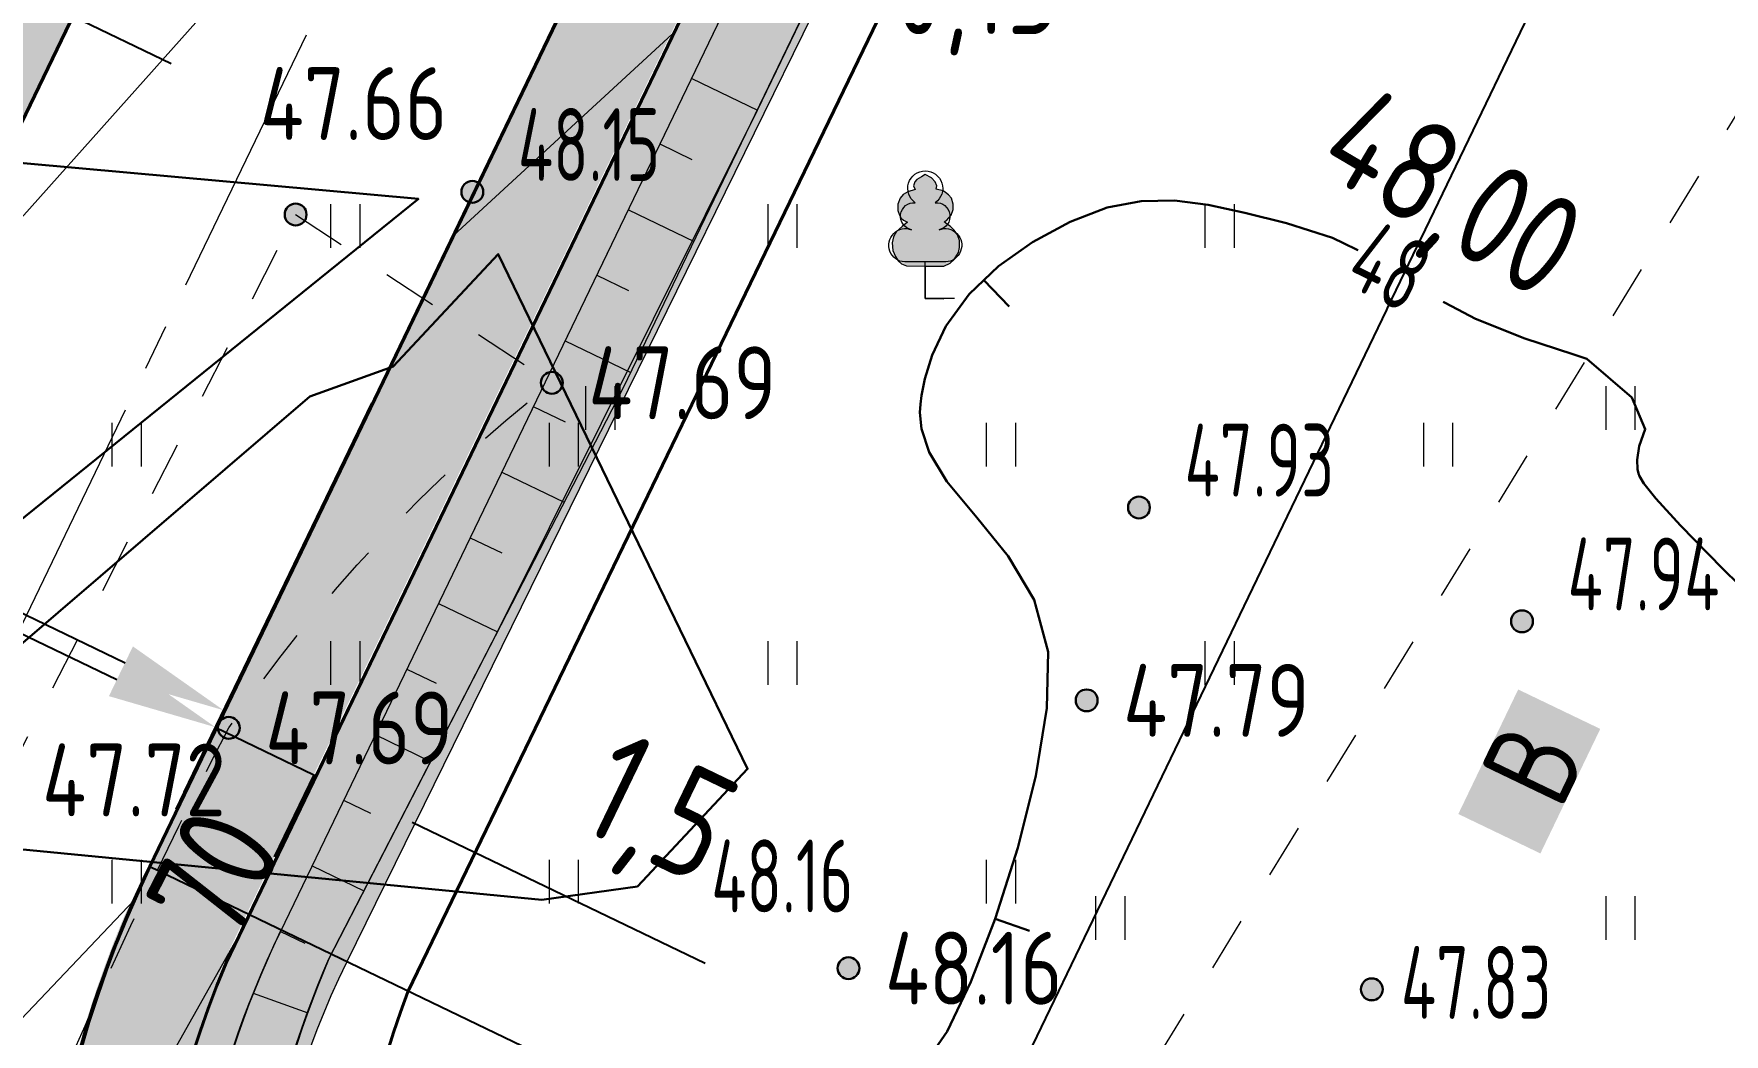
# Model space of a CAD drawing. Extents: x 1098675 to 1099684, y 381052 to 381453.
# Drawn here: x 1099168.72 to 1099191.92, y 381178.21 to 381191.94 of the extents above; entities that cross this region are included whole.
import ezdxf
from ezdxf.enums import TextEntityAlignment as Align

# ---------------------------------------------------------------- set-up
doc = ezdxf.new("R2010")
doc.units = 0
doc.header["$MEASUREMENT"] = 0
doc.set_wipeout_variables(frame=1)
doc.header["$PDMODE"] = 34
doc.header["$PDSIZE"] = -1
doc.linetypes.add('500_189_2', pattern=[3, 1.5, -1.5])
doc.linetypes.add('CENTER2', pattern=[28.575, 19.05, -3.175, 3.175, -3.175])
doc.layers.get('Defpoints').update_dxf_attribs({"color": 252, "linetype": 'CONTINUOUS'})
for name, color, linetype, lineweight in [('Горизонтали утолщенные', 32, 'CONTINUOUS', 30), ('ГП', 7, 'CONTINUOUS', 20), ('ГП-ВП', 7, 'CONTINUOUS', 20), ('ГП-ВП вар.1', 7, 'CONTINUOUS', 0), ('ГП-площади', 252, 'CONTINUOUS', 0), ('ГП_БЛАГОУСТРОЙСТВО_озеленение', 73, 'CONTINUOUS', 5), ('ГП_БЛАГОУСТРОЙСТВО_проезд', 7, 'CONTINUOUS', 40), ('ГП_ГРАНИЦА_проект работ', 12, 'МИП_Граница_работ', 40), ('ГП_СЕТИ_водопровод', 142, 'CONTINUOUS', 30), ('ГП_ТЕКСТ_размеры', 7, 'CONTINUOUS', 5), ('Разбивочный Благоустройство', 7, 'CONTINUOUS', 20), ('Съемка', 253, 'CONTINUOUS', 20)]:
    doc.layers.add(name, color=color, linetype=linetype, lineweight=lineweight)
doc.styles.add('GOST 2.304', font='GOST2304A.ttf', dxfattribs={"height": 1.25})
doc.styles.add('TOPO_D431', font='GOST2304A.ttf')
doc.styles.add('БЭИП (ГОСТ 2.304)', font='GOST2304A.ttf', dxfattribs={"height": 1.25})
doc.styles.add('ГОСТ', font='GOST2304A.ttf', dxfattribs={"height": 2.5})
doc.styles.add('ГОСТ 2.304', font='GOST2304A.ttf')
doc.linetypes.add('МИП_Граница_работ', pattern='A,10,-1.197667,[133,ltypeshp,S=0.35,R=0,X=0,Y=0],-0.044784,[133,ltypeshp,S=0.3,R=0,X=0,Y=0],-0.054403,[133,ltypeshp,S=0.24,R=0,X=0,Y=0],-0.071522,[133,ltypeshp,S=0.17,R=0,X=0,Y=0],-0.071361,[133,ltypeshp,S=0.1,R=0,X=0,Y=0],-1.662597,[133,ltypeshp,S=0.35,R=0,X=0,Y=0],-0.044784,[133,ltypeshp,S=0.3,R=0,X=0,Y=0],-0.054403,[133,ltypeshp,S=0.24,R=0,X=0,Y=0],-0.071522,[133,ltypeshp,S=0.17,R=0,X=0,Y=0],-0.071361,[133,ltypeshp,S=0.1,R=0,X=0,Y=0],-1.655597', length=15.000001)
doc.dimstyles.new('ISO-25', dxfattribs={"dimtxt": 1.5, "dimasz": 1.5, "dimexe": 1.25, "dimexo": 0, "dimtad": 1, "dimtxsty": 'TOPO_D431', "dimcen": 2.5, "dimazin": 0, "dimtfac": 1, "dimtmove": 0, "dimatfit": 3, "dimfxl": 1, "dimarcsym": 0})

# ---------------------------------------------------------------- blocks, each defined once
blk = doc.blocks.new('*D138')
at = {"layer": 'Defpoints', "color": 0, "linetype": 'Continuous', "lineweight": 60, "transparency": 16777216}
for p in [(1099225.198, 381294.533), (1099235.993, 381289.338), (1099170.317, 381180.507)]:
    blk.add_point(p, dxfattribs=at)
at = {"layer": 'ГП_ТЕКСТ_размеры', "color": 0, "linetype": 'Continuous', "lineweight": -2, "transparency": 16777216}
for p, q in [((1099225.198, 381294.533), (1099237.119, 381288.796)), ((1099181.761, 381176.663), (1099235.342, 381287.986)), ((1099170.317, 381180.507), (1099182.237, 381174.769))]:
    blk.add_line(p, q, dxfattribs=at)
at = {"layer": 'ГП_ТЕКСТ_размеры', "color": 0, "linetype": 'Continuous', "lineweight": 60, "transparency": 16777216}
for points in [[(1099235.117, 381288.095), (1099235.567, 381287.878), (1099235.993, 381289.338)], [(1099181.536, 381176.771), (1099181.987, 381176.554), (1099181.111, 381175.311)]]:
    blk.add_solid(points, dxfattribs=at)
at = {"layer": 'ГП_ТЕКСТ_размеры', "color": 0, "linetype": 'Continuous', "transparency": 16777216, "insert": (1099207.756, 381234.103), "char_height": 1.5, "attachment_point": 5, "rotation": 64.2981, "style": 'TOPO_D431'}
blk.add_mtext('126,55', dxfattribs=at)
blk = doc.blocks.new('*D191')
at = {"layer": 'Defpoints', "color": 0, "linetype": 'Continuous', "lineweight": 60, "transparency": 16777216}
for p in [(1099167.953, 381189.472), (1099173.357, 381186.868), (1099171.326, 381182.653)]:
    blk.add_point(p, dxfattribs=at)
at = {"layer": 'ГП_ТЕКСТ_размеры', "color": 0, "linetype": 'Continuous', "lineweight": -2, "transparency": 16777216}
for p, q in [((1099167.953, 381189.472), (1099165.379, 381184.131)), ((1099173.357, 381186.868), (1099170.783, 381181.527)), ((1099167.273, 381184.606), (1099169.975, 381183.304))]:
    blk.add_line(p, q, dxfattribs=at)
at = {"layer": 'ГП_ТЕКСТ_размеры', "color": 0, "linetype": 'Continuous', "lineweight": 60, "transparency": 16777216}
for points in [[(1099167.382, 381184.831), (1099167.165, 381184.381), (1099165.922, 381185.257)], [(1099170.083, 381183.529), (1099169.866, 381183.079), (1099171.326, 381182.653)]]:
    blk.add_solid(points, dxfattribs=at)
at = {"layer": 'ГП_ТЕКСТ_размеры', "color": 0, "linetype": 'Continuous', "transparency": 16777216, "insert": (1099167.871, 381185.845), "char_height": 1.5, "attachment_point": 5, "rotation": 334.2721, "style": 'TOPO_D431'}
blk.add_mtext('6', dxfattribs=at)
blk = doc.blocks.new('*D193')
at = {"layer": 'Defpoints', "color": 0, "linetype": 'Continuous', "lineweight": 60, "transparency": 16777216}
for p in [(1099171.217, 381182.428), (1099172.566, 381181.768), (1099172.569, 381181.776)]:
    blk.add_point(p, dxfattribs=at)
at = {"layer": 'Разбивочный Благоустройство', "color": 0, "linetype": 'Continuous', "lineweight": -2, "transparency": 16777216}
for p, q in [((1099169.862, 381183.071), (1099168.511, 381183.722)), ((1099171.217, 381182.428), (1099170.671, 381181.294)), ((1099171.214, 381182.42), (1099172.566, 381181.768)), ((1099172.569, 381181.776), (1099172.023, 381180.642)), ((1099173.917, 381181.117), (1099177.939, 381179.179))]:
    blk.add_line(p, q, dxfattribs=at)
at = {"layer": 'Разбивочный Благоустройство', "color": 0, "linetype": 'Continuous', "lineweight": 60, "transparency": 16777216}
for points in [[(1099169.971, 381183.296), (1099169.754, 381182.846), (1099171.214, 381182.42)], [(1099174.025, 381181.343), (1099173.808, 381180.892), (1099172.566, 381181.768)]]:
    blk.add_solid(points, dxfattribs=at)
at = {"layer": 'Разбивочный Благоустройство', "color": 0, "linetype": 'Continuous', "transparency": 16777216, "insert": (1099177.249, 381181.163), "char_height": 1.5, "attachment_point": 5, "rotation": 334.2721, "style": 'TOPO_D431'}
blk.add_mtext('1,5', dxfattribs=at)
blk = doc.blocks.new('*D195')
at = {"layer": 'Defpoints', "color": 0, "linetype": 'Continuous', "lineweight": 60, "transparency": 16777216}
for p in [(1099222.661, 381303.002), (1099161.626, 381172.542), (1099158.899, 381170.684), (1099158.183, 381169.199), (1099167.214, 381166.677)]:
    blk.add_point(p, dxfattribs=at)
at = {"layer": 'ГП_ТЕКСТ_размеры', "color": 0, "linetype": 'Continuous', "lineweight": -2, "transparency": 16777216}
blk.add_arc((1099158.899, 381170.684), 3.3, 0.5443, 37.9984, dxfattribs=at)
at = {"layer": 'ГП_ТЕКСТ_размеры', "color": 0, "linetype": 'Continuous', "lineweight": 60, "transparency": 16777216}
for points in [[(1099161.342, 381172.521), (1099161.656, 381172.91), (1099160.331, 381173.656)], [(1099162.442, 381170.66), (1099161.955, 381170.769), (1099161.871, 381169.251)]]:
    blk.add_solid(points, dxfattribs=at)
at = {"layer": 'ГП_ТЕКСТ_размеры', "color": 0, "linetype": 'Continuous', "lineweight": 30, "transparency": 16777216, "insert": (1099163.479, 381172.078), "char_height": 1.5, "attachment_point": 5, "rotation": 286.9261, "style": 'TOPO_D431'}
blk.add_mtext('90,00°', dxfattribs=at)
blk = doc.blocks.new('откос 7')
at = {"layer": 'ГП', "color": 7, "linetype": 'Continuous', "lineweight": 20}
blk.add_line((1099217.458, 381427.984, 49.758), (1099162.946, 381314.806, 0.466), dxfattribs=at)
for points, elevation in [([(1099217.458, 381427.984), (1099212.742, 381416.396), (1099210.037, 381410.171), (1099167.644, 381322.26), (1099163.611, 381314.43)], 133.353), ([(1099168.592, 381326.516), (1099169.494, 381326.081)], 0.466), ([(1099168.153, 381325.618), (1099168.594, 381325.405)], 0.466), ([(1099167.724, 381324.715), (1099168.626, 381324.28)], 0.466), ([(1099167.289, 381323.814), (1099167.725, 381323.604)], 0.466), ([(1099166.855, 381322.913), (1099167.757, 381322.478)], 0.466), ([(1099166.417, 381322.014), (1099166.856, 381321.802)], 0.466), ([(1099165.986, 381321.112), (1099166.84, 381320.7)], 0.466), ([(1099165.552, 381320.211), (1099165.983, 381320.003)], 0.466), ([(1099165.118, 381319.31), (1099165.924, 381318.921)], 0.466), ([(1099164.683, 381318.409), (1099165.084, 381318.216)], 0.466), ([(1099164.249, 381317.509), (1099165.008, 381317.142)], 0.466), ([(1099163.814, 381316.608), (1099164.184, 381316.43)], 0.466), ([(1099163.38, 381315.707), (1099164.092, 381315.364)], 0.466), ([(1099162.946, 381314.806), (1099163.282, 381314.644)], 0.466), ([(1099162.571, 381313.961), (1099163.321, 381313.689)], 0.466)]:
    blk.add_lwpolyline(points, dxfattribs=dict(at, elevation=elevation))
for centre, radius, start, end in [((1099174.633, 381309.12, 0.466), 12.997, 154.0633, 214.5948), ((1099177.796, 381308.442, -265.307), 15.397, 157.1154, 205.7999)]:
    blk.add_arc(centre, radius, start, end, dxfattribs=at)
blk = doc.blocks.new('*D248')
at = {"layer": 'Defpoints', "color": 0, "linetype": 'Continuous', "lineweight": 60, "transparency": 16777216}
for p in [(1099167.46, 381193.048), (1099167.235, 381192.58), (1099167.682, 381192.364)]:
    blk.add_point(p, dxfattribs=at)
at = {"layer": 'Разбивочный Благоустройство', "color": 0, "linetype": 'Continuous', "lineweight": -2, "transparency": 16777216}
for p, q in [((1099166.109, 381193.699), (1099161.797, 381195.777)), ((1099167.235, 381192.58), (1099168.003, 381194.174)), ((1099167.682, 381192.364), (1099168.45, 381193.958)), ((1099167.908, 381192.832), (1099167.46, 381193.048)), ((1099169.259, 381192.181), (1099170.61, 381191.53))]:
    blk.add_line(p, q, dxfattribs=at)
at = {"layer": 'Разбивочный Благоустройство', "color": 0, "linetype": 'Continuous', "lineweight": 60, "transparency": 16777216}
for points in [[(1099166.218, 381193.924), (1099166.001, 381193.473), (1099167.46, 381193.048)], [(1099169.368, 381192.406), (1099169.15, 381191.956), (1099167.908, 381192.832)]]:
    blk.add_solid(points, dxfattribs=at)
at = {"layer": 'Разбивочный Благоустройство', "color": 0, "linetype": 'Continuous', "lineweight": 20, "transparency": 16777216, "insert": (1099163.923, 381196.404), "char_height": 1.5, "attachment_point": 5, "rotation": 334.2714, "style": 'TOPO_D431'}
blk.add_mtext('0,5', dxfattribs=at)
blk = doc.blocks.new('Съемка')
at = {"layer": 'Съемка', "linetype": 'Continuous', "lineweight": -2}
h = blk.add_hatch(color=8, dxfattribs=at)
h.dxf.hatch_style = 1
edge = h.paths.add_edge_path()
edge.add_arc((1099174.741, 381189.768), 0.15, 0, 360)
at = {"layer": 'Съемка', "true_color": 0xffffff}
blk.add_hatch(color=7, dxfattribs=at).paths.add_polyline_path([(1099180.957, 381190.007), (1099180.907, 381189.977), (1099180.842, 381189.937), (1099180.812, 381189.907), (1099180.797, 381189.852), (1099180.817, 381189.802), (1099180.717, 381189.767), (1099180.652, 381189.732), (1099180.612, 381189.682), (1099180.582, 381189.602), (1099180.582, 381189.512), (1099180.602, 381189.447), (1099180.627, 381189.407), (1099180.657, 381189.382), (1099180.712, 381189.352), (1099180.642, 381189.292), (1099180.562, 381189.227), (1099180.522, 381189.152), (1099180.502, 381189.067), (1099180.512, 381188.962), (1099180.547, 381188.882), (1099180.587, 381188.822), (1099180.632, 381188.782), (1099180.702, 381188.752), (1099180.952, 381188.747), (1099181.187, 381188.747), (1099181.212, 381188.747), (1099181.297, 381188.792), (1099181.352, 381188.842), (1099181.392, 381188.902), (1099181.412, 381188.937), (1099181.427, 381189.007), (1099181.427, 381189.102), (1099181.402, 381189.177), (1099181.352, 381189.242), (1099181.297, 381189.297), (1099181.262, 381189.322), (1099181.217, 381189.357), (1099181.252, 381189.382), (1099181.312, 381189.447), (1099181.342, 381189.527), (1099181.342, 381189.602), (1099181.317, 381189.682), (1099181.277, 381189.727), (1099181.237, 381189.762), (1099181.202, 381189.782), (1099181.107, 381189.807), (1099181.117, 381189.852), (1099181.092, 381189.907), (1099181.042, 381189.962)])
at = {"layer": 'Съемка', "linetype": 'Continuous', "lineweight": -2}
h = blk.add_hatch(color=8, dxfattribs=at)
h.dxf.hatch_style = 1
edge = h.paths.add_edge_path()
edge.add_arc((1099172.316, 381189.457), 0.15, 0, 360)
h = blk.add_hatch(color=8, dxfattribs=at)
h.dxf.hatch_style = 1
edge = h.paths.add_edge_path()
edge.add_arc((1099175.833, 381187.148), 0.15, 0, 360)
h = blk.add_hatch(color=8, dxfattribs=at)
h.dxf.hatch_style = 1
edge = h.paths.add_edge_path()
edge.add_arc((1099183.89, 381185.436), 0.15, 0, 360)
h = blk.add_hatch(color=8, dxfattribs=at)
h.dxf.hatch_style = 1
edge = h.paths.add_edge_path()
edge.add_arc((1099183.89, 381185.436), 0.15, 0, 360)
h = blk.add_hatch(color=8, dxfattribs=at)
h.dxf.hatch_style = 1
edge = h.paths.add_edge_path()
edge.add_arc((1099189.147, 381183.873), 0.15, 0, 360)
h = blk.add_hatch(color=8, dxfattribs=at)
h.dxf.hatch_style = 1
edge = h.paths.add_edge_path()
edge.add_arc((1099189.147, 381183.873), 0.15, 0, 360)
h = blk.add_hatch(color=8, dxfattribs=at)
h.dxf.hatch_style = 1
edge = h.paths.add_edge_path()
edge.add_arc((1099183.172, 381182.788), 0.15, 0, 360)
h = blk.add_hatch(color=8, dxfattribs=at)
h.dxf.hatch_style = 1
edge = h.paths.add_edge_path()
edge.add_arc((1099171.399, 381182.41), 0.15, 0, 360)
h = blk.add_hatch(color=8, dxfattribs=at)
h.dxf.hatch_style = 1
edge = h.paths.add_edge_path()
edge.add_arc((1099179.904, 381179.111), 0.15, 0, 360)
h = blk.add_hatch(color=8, dxfattribs=at)
h.dxf.hatch_style = 1
edge = h.paths.add_edge_path()
edge.add_arc((1099179.904, 381179.111), 0.15, 0, 360)
at = {"layer": 'Съемка'}
h = blk.add_hatch(color=8, dxfattribs=at)
edge = h.paths.add_edge_path()
edge.add_arc((1099179.904, 381179.111), 0.15, 0, 360)
at = {"layer": 'Съемка', "linetype": 'Continuous', "lineweight": -2}
h = blk.add_hatch(color=8, dxfattribs=at)
h.dxf.hatch_style = 1
edge = h.paths.add_edge_path()
edge.add_arc((1099179.904, 381179.111), 0.15, 0, 360)
h = blk.add_hatch(color=8, dxfattribs=at)
h.dxf.hatch_style = 1
edge = h.paths.add_edge_path()
edge.add_arc((1099187.085, 381178.821), 0.15, 0, 360)
h = blk.add_hatch(color=8, dxfattribs=at)
h.dxf.hatch_style = 1
edge = h.paths.add_edge_path()
edge.add_arc((1099187.085, 381178.821), 0.15, 0, 360)
at = {"layer": 'Съемка', "color": 8, "linetype": 'Continuous', "lineweight": 20}
for p, q in [((1099176.3, 381186.5), (1099176.3, 381187.1)), ((1099176.7, 381186.5), (1099176.7, 381187.1)), ((1099190.3, 381186.5), (1099190.3, 381187.1)), ((1099190.7, 381186.5), (1099190.7, 381187.1)), ((1099183.3, 381179.5), (1099183.3, 381180.1)), ((1099183.7, 381179.5), (1099183.7, 381180.1)), ((1099190.3, 381179.5), (1099190.3, 381180.1)), ((1099190.3, 381179.5), (1099190.3, 381180.1)), ((1099190.3, 381179.5), (1099190.3, 381180.1)), ((1099190.7, 381179.5), (1099190.7, 381180.1)), ((1099190.7, 381179.5), (1099190.7, 381180.1)), ((1099190.7, 381179.5), (1099190.7, 381180.1))]:
    blk.add_line(p, q, dxfattribs=at)
at = {"layer": 'Съемка', "color": 8, "linetype": '500_189_2', "ltscale": 0.5, "flags": 128}
for points in [[(1099178.441, 381166.657), (1099177.58, 381167.215), (1099187.076, 381182.651), (1099198.563, 381201.384), (1099209.793, 381222.879), (1099218.098, 381238.769), (1099227.088, 381255.984), (1099235.393, 381271.874), (1099244.576, 381289.449), (1099266.178, 381277.596), (1099291.368, 381263.774), (1099301.75, 381258.19)], [(1099164.047, 381173.697), (1099165.638, 381176.436), (1099172.316, 381189.457)], [(1099172.316, 381189.457), (1099175.833, 381187.148)]]:
    blk.add_lwpolyline(points, dxfattribs=at)
at = {"layer": 'Съемка', "color": 8, "lineweight": 30, "ltscale": 0.5, "flags": 128}
for points in [[(1099167.967, 381190.22), (1099166.893, 381183.935), (1099174.001, 381189.673), (1099167.967, 381190.22)], [(1099190.036, 381187.477), (1099189.844, 381187.54), (1099189.188, 381187.757), (1099188.509, 381188.028), (1099187.929, 381188.331), (1099187.467, 381188.625), (1099187.035, 381188.898), (1099186.547, 381189.14), (1099185.915, 381189.341), (1099185.345, 381189.48), (1099184.841, 381189.589), (1099184.376, 381189.65), (1099183.922, 381189.643), (1099183.454, 381189.552), (1099182.945, 381189.357), (1099182.427, 381189.079), (1099181.962, 381188.749), (1099181.561, 381188.365), (1099181.24, 381187.923), (1099181.05, 381187.526), (1099180.95, 381187.203), (1099180.906, 381186.975), (1099180.891, 381186.856), (1099180.884, 381186.739), (1099180.905, 381186.514), (1099181.01, 381186.195), (1099181.255, 381185.793), (1099181.663, 381185.297), (1099182.094, 381184.769), (1099182.452, 381184.169), (1099182.642, 381183.456), (1099182.626, 381182.68), (1099182.476, 381181.753), (1099182.227, 381180.762), (1099181.917, 381179.79), (1099181.581, 381178.922), (1099181.256, 381178.243), (1099180.977, 381177.838)], [(1099177.008, 381180.234), (1099178.518, 381181.847), (1099175.097, 381188.915), (1099173.654, 381187.373), (1099172.512, 381186.958), (1099165.597, 381181.027), (1099175.697, 381180.051), (1099177.008, 381180.234)], [(1099192.598, 381183.911), (1099191.9, 381184.597), (1099191.321, 381185.187), (1099190.982, 381185.56), (1099190.818, 381185.767), (1099190.759, 381185.865), (1099190.745, 381185.901), (1099190.733, 381185.964), (1099190.726, 381186.09), (1099190.754, 381186.276), (1099190.839, 381186.512), (1099190.655, 381186.947), (1099190.036, 381187.477)]]:
    blk.add_lwpolyline(points, dxfattribs=at)
at = {"layer": 'Съемка', "color": 8, "linetype": 'Continuous', "lineweight": 20}
blk.add_lwpolyline([(1099181.357, 381188.307), (1099180.957, 381188.307), (1099180.957, 381188.807), (1099180.676, 381188.807, -1.178675), (1099180.769, 381189.249, -0.944856), (1099180.821, 381189.62, -3.216662), (1099181.093, 381189.62, -0.944856), (1099181.146, 381189.249, -1.178675), (1099181.239, 381188.807, 0), (1099180.957, 381188.807, 0.669612)], format="xyb", dxfattribs=at)
at = {"layer": 'Съемка', "color": 8, "linetype": 'Continuous', "lineweight": 0, "flags": 128}
blk.add_lwpolyline([(1099180.957, 381190.007), (1099180.907, 381189.977), (1099180.842, 381189.937), (1099180.812, 381189.907), (1099180.797, 381189.852), (1099180.817, 381189.802), (1099180.717, 381189.767), (1099180.652, 381189.732), (1099180.612, 381189.682), (1099180.582, 381189.602), (1099180.582, 381189.512), (1099180.602, 381189.447), (1099180.627, 381189.407), (1099180.657, 381189.382), (1099180.712, 381189.352), (1099180.642, 381189.292), (1099180.562, 381189.227), (1099180.522, 381189.152), (1099180.502, 381189.067), (1099180.512, 381188.962), (1099180.547, 381188.882), (1099180.587, 381188.822), (1099180.632, 381188.782), (1099180.702, 381188.752), (1099180.952, 381188.747), (1099181.187, 381188.747), (1099181.212, 381188.747), (1099181.297, 381188.792), (1099181.352, 381188.842), (1099181.392, 381188.902), (1099181.412, 381188.937), (1099181.427, 381189.007), (1099181.427, 381189.102), (1099181.402, 381189.177), (1099181.352, 381189.242), (1099181.297, 381189.297), (1099181.262, 381189.322), (1099181.217, 381189.357), (1099181.252, 381189.382), (1099181.312, 381189.447), (1099181.342, 381189.527), (1099181.342, 381189.602), (1099181.317, 381189.682), (1099181.277, 381189.727), (1099181.237, 381189.762), (1099181.202, 381189.782), (1099181.107, 381189.807), (1099181.117, 381189.852), (1099181.092, 381189.907), (1099181.042, 381189.962), (1099180.957, 381190.007)], close=True, dxfattribs=at)
at = {"layer": 'Съемка', "color": 8, "linetype": 'Continuous', "lineweight": 20, "flags": 128}
for points in [[(1099172.166, 381189.457, 1), (1099172.466, 381189.457, 1)], [(1099175.683, 381187.148, 1), (1099175.983, 381187.148, 1)], [(1099183.022, 381182.788, 1), (1099183.322, 381182.788, 1)], [(1099186.934, 381178.815, 1), (1099187.234, 381178.815, 1)], [(1099186.934, 381178.815, 1), (1099187.234, 381178.815, 1)]]:
    blk.add_lwpolyline(points, format="xyb", close=True, dxfattribs=at)
at = {"layer": 'Съемка', "color": 8, "linetype": 'Continuous', "lineweight": 20}
for points in [[(1099172.8, 381189), (1099172.8, 381189.6)], [(1099173.2, 381189), (1099173.2, 381189.6)], [(1099178.8, 381189), (1099178.8, 381189.6)], [(1099179.2, 381189), (1099179.2, 381189.6)], [(1099184.8, 381189), (1099184.8, 381189.6)], [(1099185.2, 381189), (1099185.2, 381189.6)], [(1099169.8, 381186), (1099169.8, 381186.6)], [(1099170.2, 381186), (1099170.2, 381186.6)], [(1099175.8, 381186), (1099175.8, 381186.6)], [(1099176.2, 381186), (1099176.2, 381186.6)], [(1099181.8, 381186), (1099181.8, 381186.6)], [(1099182.2, 381186), (1099182.2, 381186.6)], [(1099187.8, 381186), (1099187.8, 381186.6)], [(1099188.2, 381186), (1099188.2, 381186.6)], [(1099172.8, 381183), (1099172.8, 381183.6)], [(1099173.2, 381183), (1099173.2, 381183.6)], [(1099178.8, 381183), (1099178.8, 381183.6)], [(1099179.2, 381183), (1099179.2, 381183.6)], [(1099184.8, 381183), (1099184.8, 381183.6)], [(1099185.2, 381183), (1099185.2, 381183.6)], [(1099169.8, 381180), (1099169.8, 381180.6)], [(1099170.2, 381180), (1099170.2, 381180.6)], [(1099175.8, 381180), (1099175.8, 381180.6)], [(1099176.2, 381180), (1099176.2, 381180.6)], [(1099181.8, 381180), (1099181.8, 381180.6)], [(1099182.2, 381180), (1099182.2, 381180.6)]]:
    blk.add_lwpolyline(points, dxfattribs=at)
at = {"layer": 'Съемка', "color": 8, "linetype": 'Continuous', "lineweight": 0, "flags": 128}
blk.add_lwpolyline([(1099180.957, 381188.747), (1099180.957, 381188.307), (1099181.212, 381188.302)], dxfattribs=at)
at = {"layer": 'Съемка', "color": 8, "linetype": 'Continuous', "lineweight": -2}
for points in [[(1099181.762, 381188.557), (1099182.108, 381188.196)], [(1099181.917, 381179.79), (1099182.389, 381179.624)]]:
    blk.add_lwpolyline(points, dxfattribs=at)
at = {"layer": 'Съемка', "color": 8, "linetype": '500_189_2', "ltscale": 0.5, "flags": 128}
blk.add_lwpolyline([(1099167.439, 381172.027), (1099168.061, 381175.066, -0.026466), (1099171.399, 381182.41, -0.075915), (1099175.833, 381187.148)], format="xyb", dxfattribs=at)
at = {"layer": 'Съемка', "color": 8, "linetype": 'Continuous', "lineweight": -2}
for centre in [(1099174.741, 381189.768), (1099172.316, 381189.457), (1099175.833, 381187.148), (1099183.89, 381185.436), (1099183.89, 381185.436), (1099189.147, 381183.873), (1099189.147, 381183.873), (1099183.172, 381182.788), (1099171.399, 381182.41), (1099179.904, 381179.111), (1099179.904, 381179.111), (1099179.904, 381179.111), (1099187.085, 381178.821), (1099187.085, 381178.821)]:
    blk.add_circle(centre, 0.15, dxfattribs=at)
at = {"layer": 'Съемка', "color": 8, "linetype": 'Continuous', "lineweight": 0}
blk.add_circle((1099179.904, 381179.111), 0.15, dxfattribs=at)
at = {"layer": 'Съемка', "color": 8, "linetype": 'Continuous', "lineweight": 30, "style": 'ГОСТ'}
for s, p in [('47.66', (1099171.823, 381190.481)), ('47.69', (1099176.333, 381186.648)), ('47.79', (1099183.672, 381182.288)), ('47.69', (1099171.899, 381181.91)), ('47.72', (1099168.836, 381181.196)), ('48.16', (1099180.404, 381178.611))]:
    blk.add_text(s, height=1, dxfattribs=at).set_placement(p)
at = {"layer": 'Съемка', "color": 8, "lineweight": 30, "style": 'ГОСТ', "width": 0.8}
for s, p in [('48.15', (1099175.366, 381189.918)), ('47.93', (1099184.515, 381185.586)), ('47.94', (1099189.772, 381184.023)), ('48.16', (1099178.02, 381179.877))]:
    blk.add_text(s, height=1, dxfattribs=at).set_placement(p)
at = {"layer": 'Съемка', "color": 8, "linetype": 'Continuous', "lineweight": 30, "style": 'ГОСТ', "width": 0.8}
blk.add_text('48', height=1, rotation=333.5896, dxfattribs=at).set_placement((1099186.898, 381188.966), align=Align.MIDDLE_LEFT)
at = {"layer": 'Съемка', "color": 8, "linetype": 'Continuous', "lineweight": 15, "ltscale": 0.5, "style": 'ГОСТ', "width": 0.8}
blk.add_text('47.83', height=1, dxfattribs=at).set_placement((1099187.484, 381178.415))
blk.add_text('47.83', height=1, dxfattribs=at).set_placement((1099187.484, 381178.415))
at = {"color": 7, "true_color": 0xffffff}
blk.add_wipeout([(1099187.143, 381189.458), (1099188.359, 381188.854), (1099187.87, 381187.869), (1099186.653, 381188.473)], dxfattribs=at).dxf.layer = 'Съемка'
blk.add_wipeout([(1099187.143, 381189.458), (1099188.359, 381188.854), (1099187.87, 381187.869), (1099186.653, 381188.473)], dxfattribs=at).dxf.layer = 'Горизонтали утолщенные'
at = {"layer": 'Съемка', "color": 8, "linetype": 'Continuous', "lineweight": 30, "style": 'ГОСТ', "width": 0.8}
blk.add_text('48', height=1, rotation=333.5896, dxfattribs=at).set_placement((1099186.898, 381188.966), align=Align.MIDDLE_LEFT)

msp = doc.modelspace()

# ---------------------------------------------------------------- block references
at = {"layer": 'Съемка', "color": 6, "lineweight": 30}
msp.add_blockref('Съемка', (0, 0), dxfattribs=at)

# ---------------------------------------------------------------- next in the draw order: hatches: boundary and pattern name
at = {"layer": 'ГП_БЛАГОУСТРОЙСТВО_озеленение', "linetype": 'Continuous'}
h = msp.add_hatch(dxfattribs=at)
h.set_pattern_fill('ANSI38', color=256, scale=3)
h.set_pattern_definition([(45, (248.8861, -117.7873), (-0.26516504294, 0.26516504294), []), (135, (248.8861, -117.7873), (-0.79549512883, 0.26516504294), [0.9375, -0.5625])])
h.paths.add_polyline_path([(1099155.165, 381170.672), (1099156.839, 381169.866), (1099218.493, 381297.768), (1099216.33, 381298.81)])
edge = h.paths.add_edge_path()
edge.add_arc((1099183.797, 381173.929), 12, 153.9905, 228.9341, ccw=False)
edge.add_line((1099173.013, 381179.191), (1099228.835, 381292.782))
edge.add_line((1099228.835, 381292.782), (1099226.59, 381293.872))
edge.add_line((1099226.59, 381293.872), (1099171.657, 381179.832))
edge.add_arc((1099183.794, 381173.929), 13.497, 154.0632, 236.4795)
edge.add_arc((1099183.794, 381173.929), 13.497, 236.4788, 244.5481)
edge.add_arc((1099045.954, 381235.282), 151.138, 330.88404, 331.44895)
edge.add_arc((1099181.96, 381171.053), 8.64, 225.5905, 247.9209, ccw=False)
at = {"layer": 'ГП_БЛАГОУСТРОЙСТВО_озеленение', "linetype": 'Continuous', "lineweight": 5, "ltscale": 1.5, "true_color": 0xcd6928}
h = msp.add_hatch(dxfattribs=at)
h.set_pattern_fill('HONEY', color=32, scale=2.5)
h.set_pattern_definition([(0, (106.69968, -5.35007), (0.46875, 0.27063293868), [0.3125, -0.625]), (120, (106.69968, -5.35007), (-0.46875, 0.27063293868), [0.3125, -0.625]), (60, (106.69968, -5.35007), (1e-16, 0.541265877365), [-0.625, 0.3125])])
h.paths.add_polyline_path([(1099219.826, 381297.117), (1099218.475, 381297.768), (1099218.425, 381297.666), (1099156.84, 381169.864), (1099158.184, 381169.198)])
h = msp.add_hatch(dxfattribs=at)
h.set_pattern_fill('HONEY', color=32, scale=2.5)
h.set_pattern_definition([(0, (215.9848, -39.44447), (0.46875, 0.27063293868), [0.3125, -0.625]), (120, (215.9848, -39.44447), (-0.46875, 0.27063293868), [0.3125, -0.625]), (60, (215.9848, -39.44447), (1e-16, 0.541265877365), [-0.625, 0.3125])])
edge = h.paths.add_edge_path()
edge.add_arc((1099183.878, 381173.987), 15.089, 157.272, 241.0422)
edge.add_line((1099176.572, 381160.784), (1099177.287, 381160.415))
edge.add_line((1099177.287, 381160.415), (1099177.994, 381161.742))
edge.add_line((1099177.994, 381161.742), (1099176.905, 381162.384))
edge.add_arc((1099183.887, 381174.026), 13.575, 157, 239.0467, ccw=False)
edge.add_line((1099171.391, 381179.33), (1099226.567, 381293.836))
edge.add_line((1099226.567, 381293.836), (1099225.186, 381294.492))
edge.add_line((1099225.186, 381294.492), (1099169.96, 381179.817))

# ---------------------------------------------------------------- next in the draw order: linework, layer by layer
at = {"layer": 'ГП', "color": 7, "linetype": 'CENTER2', "lineweight": 13, "ltscale": 0.2}
msp.add_line((1099160.886, 381167.897), (1099233.095, 381317.744), dxfattribs=at)
at = {"layer": 'ГП', "color": 45, "linetype": 'Continuous', "true_color": 0x9b7e46}
msp.add_line((1099226.886, 381294.498), (1099171.657, 381179.832), dxfattribs=at)
msp.add_arc((1099183.794, 381173.929), 13.497, 154.0633, 244.5488, dxfattribs=at)
at = {"layer": 'ГП-ВП', "color": 7, "linetype": 'CENTER2', "lineweight": 13, "ltscale": 0.2}
msp.add_line((1099160.886, 381167.897), (1099225.363, 381301.7), dxfattribs=at)
at = {"layer": 'ГП-ВП вар.1', "color": 5, "linetype": 'Continuous', "lineweight": 20}
for points in [[(1099181.673, 381204.121), (1099167.363, 381188.084)], [(1099174.484, 381189.172), (1099177.485, 381191.932)], [(1099170.102, 381180.047), (1099163.282, 381172.869), (1099163.282, 381172.869), (1099158.419, 381169.688)], [(1099168.848, 381174.784), (1099171.484, 381179.463)]]:
    msp.add_lwpolyline(points, dxfattribs=at)
at = {"layer": 'ГП-площади', "color": 1, "linetype": 'Continuous', "lineweight": 40}
msp.add_lwpolyline([(1099229.249, 381303.047), (1099170.317, 381180.507, 0.416949), (1099177.302, 381160.408), (1099177.302, 381160.408), (1099158.184, 381169.199), (1099222.661, 381303.002)], format="xyb", dxfattribs=at)
msp.add_lwpolyline([(1099218.473, 381297.768), (1099219.825, 381297.117), (1099158.184, 381169.198), (1099156.842, 381169.872), (1099218.425, 381297.666)], close=True, dxfattribs=at)
msp.add_lwpolyline([(1099177.302, 381160.408), (1099177.994, 381161.742, -0.401302), (1099171.362, 381179.184), (1099226.586, 381293.874), (1099225.198, 381294.532), (1099225.162, 381294.549), (1099170.317, 381180.507, 0.412674), (1099177.302, 381160.408)], format="xyb", close=True, dxfattribs=at)
at = {"layer": 'ГП-площади', "color": 1, "linetype": 'Continuous', "lineweight": 20}
msp.add_lwpolyline([(1099226.62, 381292.792), (1099172.107, 381179.615, 0.268351), (1099173.095, 381166.55, -0.219185), (1099172.772, 381179.239), (1099175.086, 381183.73), (1099178.656, 381190.89), (1099181.262, 381196.294)], format="xyb", dxfattribs=at)
at = {"layer": 'ГП_БЛАГОУСТРОЙСТВО_озеленение', "color": 32, "linetype": 'Continuous', "lineweight": 5, "ltscale": 1.5, "true_color": 0xcd6928}
msp.add_lwpolyline([(1099218.475, 381297.768), (1099219.826, 381297.117), (1099158.184, 381169.198), (1099156.84, 381169.864), (1099218.425, 381297.666)], close=True, dxfattribs=at)
at = {"layer": 'ГП_БЛАГОУСТРОЙСТВО_озеленение', "linetype": 'Continuous'}
msp.add_lwpolyline([(1099226.586, 381293.874), (1099228.834, 381292.783), (1099173.013, 381179.191, 0.33916), (1099175.914, 381164.882, 0.095469), (1099178.713, 381163.047, -0.002639), (1099177.994, 381161.742, 0.001635), (1099176.376, 381162.694, -0.35877), (1099171.362, 381179.184), (1099226.586, 381293.874)], format="xyb", close=True, dxfattribs=at)
at = {"layer": 'ГП_БЛАГОУСТРОЙСТВО_проезд', "linetype": 'Continuous'}
for p, q in [((1099229.238, 381303.025), (1099170.317, 381180.507)), ((1099222.661, 381303.002), (1099158.183, 381169.199))]:
    msp.add_line(p, q, dxfattribs=at)
msp.add_arc((1099183.797, 381173.929), 15, 153.9905, 244.3406, dxfattribs=at)
at = {"layer": 'ГП_ГРАНИЦА_проект работ', "linetype": 'МИП_Граница_работ', "ltscale": 0.4}
msp.add_lwpolyline([(1099190.569, 381245.96), (1099154.333, 381170.404), (1099177.638, 381159.522), (1099179.439, 381163.057, -0.36515), (1099173.854, 381178.786), (1099228.953, 381292.771)], format="xyb", dxfattribs=at)

# ---------------------------------------------------------------- next in the draw order: block references
at = {"layer": 'ГП', "color": 1, "linetype": 'Continuous', "lineweight": 20}
msp.add_blockref('откос 7', (9.161, -135.191), dxfattribs=at)

# ---------------------------------------------------------------- next in the draw order: texts
at = {"layer": 'ГП-ВП', "color": 5, "lineweight": 20, "insert": (1099186.994, 381191.303), "char_height": 1.4, "attachment_point": 1, "rotation": 329.4575, "style": 'ГОСТ 2.304'}
msp.add_mtext_dynamic_manual_height_columns('48,00', width=2.20093, gutter_width=4.5, heights=[0], dxfattribs=at)
at = {"layer": 'ГП-ВП вар.1', "color": 5, "linetype": 'Continuous', "lineweight": 20, "insert": (1099170.213, 381180.029), "char_height": 1.4, "attachment_point": 1, "rotation": 62.7946, "style": 'ГОСТ 2.304'}
msp.add_mtext_dynamic_manual_height_columns('70', width=2.20093, gutter_width=4.5, heights=[0], dxfattribs=at)
at = {"layer": 'ГП-площади', "color": 3, "lineweight": 20, "insert": (1099180.521, 381193.184), "char_height": 1.25, "width": 4.51737, "attachment_point": 1, "style": 'GOST 2.304'}
msp.add_mtext('0,15', dxfattribs=at)
at = {"layer": 'ГП_СЕТИ_водопровод', "linetype": 'Continuous', "insert": (1099188.273, 381181.228), "char_height": 1.25, "attachment_point": 1, "rotation": 64.3329, "style": 'БЭИП (ГОСТ 2.304)', "bg_fill": 1, "box_fill_scale": 1, "bg_fill_color": 7, "bg_fill_true_color": 16777215, "bg_fill_transparency": 0}
msp.add_mtext_dynamic_manual_height_columns('\\pi0.63522;В', width=1.89678, gutter_width=7.5, heights=[0], dxfattribs=at)

# ---------------------------------------------------------------- next in the draw order: dimensions: what is measured, and where the dimension line sits
at = {"layer": 'ГП_ТЕКСТ_размеры', "color": 7, "linetype": 'Continuous', "lineweight": 30}
dim = msp.add_angular_dim_2l(base=(1099161.626, 381172.542), line1=((1099222.661, 381303.002), (1099158.183, 381169.199)), line2=((1099167.214, 381166.677), (1099158.899, 381170.684)), dimstyle='ISO-25', dxfattribs=at)
dim.commit()
dim.dimension.update_dxf_attribs({"geometry": '*D195', "text_midpoint": (1099162.056, 381171.644), "dimtype": 162})
at = {"layer": 'ГП_ТЕКСТ_размеры', "color": 7, "linetype": 'Continuous'}
for base, p1, p2, angle, picture, middle in [((1099235.993, 381289.338), (1099170.317, 381180.507), (1099225.198, 381294.533), 64.2981, '*D138', (1099209.097, 381233.458)), ((1099171.326, 381182.653), (1099167.953, 381189.472), (1099173.357, 381186.868), 334.2721, '*D191', (1099167.273, 381184.606))]:
    dim = msp.add_linear_dim(base=base, p1=p1, p2=p2, angle=angle, dimstyle='ISO-25', dxfattribs=at)
    dim.commit()
    dim.dimension.update_dxf_attribs({"geometry": picture, "text_midpoint": middle, "dimtype": 161})
at = {"layer": 'Разбивочный Благоустройство', "color": 7, "linetype": 'Continuous', "lineweight": 20}
dim = msp.add_aligned_dim(p1=(1099167.682, 381192.364), p2=(1099167.235, 381192.58), distance=-0.519, dimstyle='ISO-25', dxfattribs=at)
dim.commit()
dim.dimension.update_dxf_attribs({"geometry": '*D248', "text_midpoint": (1099163.923, 381196.404)})
at = {"layer": 'Разбивочный Благоустройство', "color": 7, "linetype": 'Continuous'}
dim = msp.add_aligned_dim(p1=(1099171.217, 381182.428), p2=(1099172.569, 381181.776), distance=-0.009, dimstyle='ISO-25', dxfattribs=at)
dim.commit()
dim.dimension.update_dxf_attribs({"geometry": '*D193', "text_midpoint": (1099177.249, 381181.163)})

doc.saveas('drawing.dxf')
